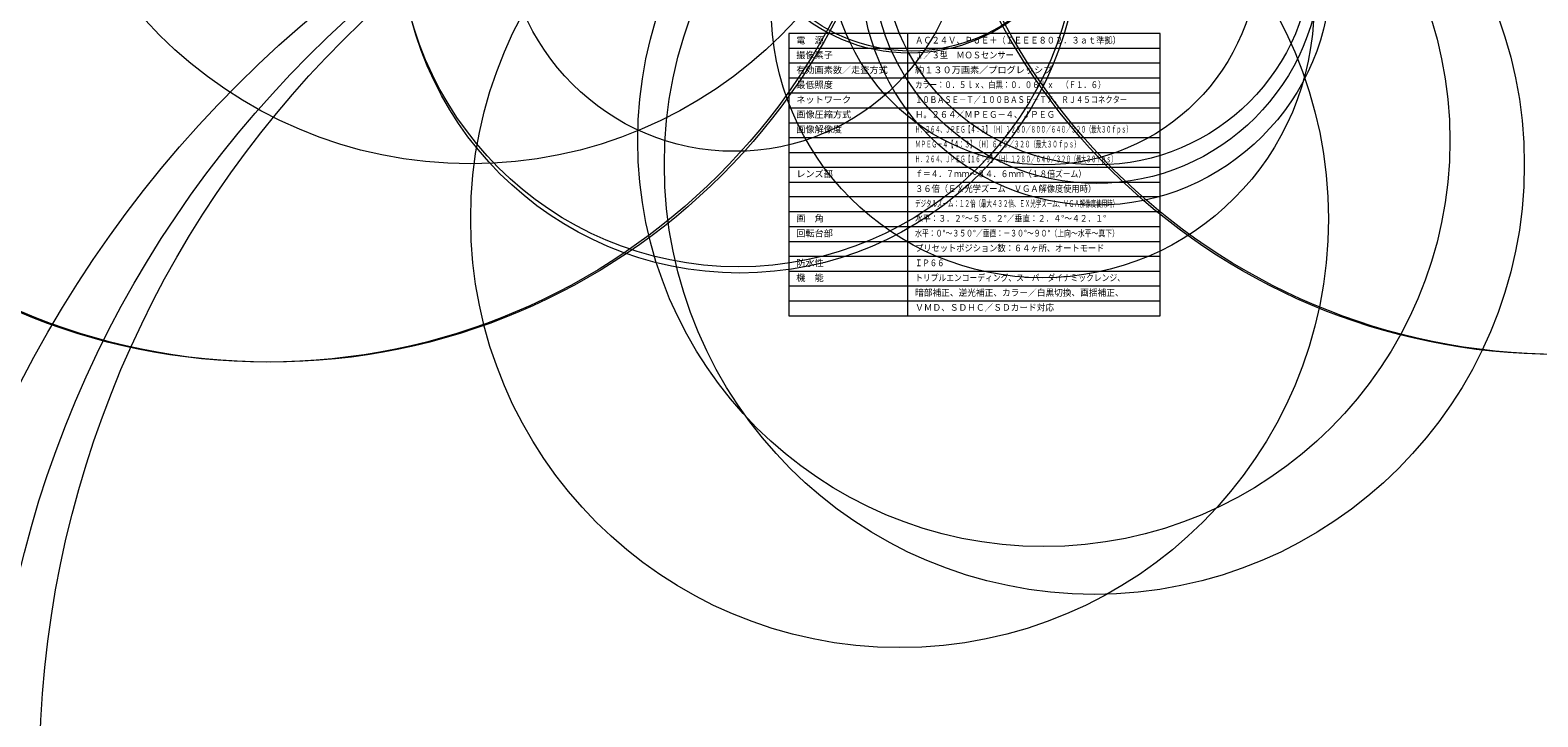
# Model space of a CAD drawing. Units: millimetres, scale not verified. Extents: x -9872 to 10125, y -1333 to 20075.
# Drawn here: x -318 to 189, y -252 to -20 of the extents above; entities that cross this region are included whole.
import ezdxf
from ezdxf.enums import TextEntityAlignment as Align

# ---------------------------------------------------------------- set-up
doc = ezdxf.new("R2010")
doc.units = ezdxf.units.MM
doc.header["$LTSCALE"] = 0.125
doc.layers.add('0-1_WAKU', color=1, linetype='Continuous', lineweight=18)
doc.layers.add('0-4_GAIKEI', color=1, linetype='Continuous', lineweight=18)
doc.layers.add('0-2_MOJI1', color=7, linetype='Continuous')
doc.styles.add('ＭＳ ゴシック', font='')
doc.styles.get('ＭＳ ゴシック').set_extended_font_data('MS Gothic')

msp = doc.modelspace()

# ---------------------------------------------------------------- linework, layer by layer
at = {"layer": '0-1_WAKU', "color": 4}
for p, q in [((-62.78, -21.5), (-62.78, -116.5)), ((62.22, -21.5), (-62.78, -21.5)), ((-22.78, -116.5), (-22.78, -21.5)), ((62.22, -116.5), (62.22, -21.5)), ((-62.78, -116.5), (62.22, -116.5))]:
    msp.add_line(p, q, dxfattribs=at)
at = {"layer": '0-1_WAKU'}
for p, q in [((62.22, -26.5), (-62.78, -26.5)), ((62.22, -31.5), (-62.78, -31.5)), ((62.22, -36.5), (-62.78, -36.5)), ((-62.78, -41.5), (62.22, -41.5)), ((-62.78, -46.5), (62.22, -46.5)), ((-62.78, -51.5), (62.22, -51.5)), ((-62.78, -56.5), (62.22, -56.5)), ((-62.78, -61.5), (62.22, -61.5)), ((-62.78, -66.5), (62.22, -66.5)), ((-62.78, -71.5), (62.22, -71.5)), ((62.22, -76.5), (-62.78, -76.5)), ((62.22, -81.5), (-62.78, -81.5)), ((-62.78, -86.5), (62.22, -86.5)), ((-62.78, -91.5), (62.22, -91.5)), ((-62.78, -96.5), (62.22, -96.5)), ((-62.78, -101.5), (62.22, -101.5)), ((-62.78, -106.5), (62.22, -106.5)), ((-62.78, -111.5), (62.22, -111.5))]:
    msp.add_line(p, q, dxfattribs=at)
at = {"layer": '0-4_GAIKEI'}
for centre, radius in [((-238.5136, 82.8767), 215.0153), ((-237.4406, 82.8579), 215.0153), ((195.6604, 82.8113), 212.3644), ((196.7335, 82.83), 212.3644), ((-170.0081, 82.6029), 147.9619), ((-79.8398, 14.164), 114.2277), ((-79.275, 12.0988), 114.2494), ((-22.1065, 30.6053), 58.6938), ((-21.4846, 30.7042), 58.0807), ((30.4193, -627.0753), 705.8096), ((33.4644, -320.436), 398.5536), ((34.0891, -287.6844), 365.7985), ((34.2642, -270.6707), 349.3842), ((23.0436, -57.5579), 136.7235), ((40.0596, -65.6044), 144.7701), ((22.5823, -12.3792), 91.3511), ((23.1138, 6.6313), 72.3237), ((40.6161, -0.1753), 79.1472), ((40.768, 3.6001), 75.5619), ((41.1138, 6.6313), 72.3237), ((-25.5043, -83.8967), 144.4049)]:
    msp.add_circle(centre, radius, dxfattribs=at)
at = {"layer": '0-4_GAIKEI', "color": 7}
msp.add_circle((-81.0753, 16.0344), 77.1793, dxfattribs=at)

# ---------------------------------------------------------------- texts
at = {"layer": '0-2_MOJI1', "style": 'ＭＳ ゴシック'}
for s, p in [('電\u3000源', (-60.28, -25.5)), ('撮像素子', (-60.28, -30.5)), ('有効画素数／走査方式', (-60.28, -35.5)), ('約１３０万画素／プログレッシブ', (-20.28, -35.5)), ('最低照度', (-60.28, -40.5)), ('ネットワーク', (-60.28, -45.5)), ('画像圧縮方式', (-60.28, -50.5)), ('画像解像度', (-60.28, -55.5)), ('レンズ部', (-60.28, -70.5)), ('画\u3000角', (-60.28, -85.5)), ('回転台部', (-60.28, -90.5)), ('防水性', (-60.28, -100.5)), ('機\u3000能', (-60.28, -105.5))]:
    msp.add_text(s, height=2.199, dxfattribs=at).set_placement(p, align=Align.BOTTOM_LEFT)
for s, width, p in [('ＡＣ２４Ｖ、ＰｏＥ＋（ＩＥＥＥ８０２．３ａｔ準拠）', 0.9, (-20.28, -25.5)), ('１／３型\u3000ＭＯＳセンサー', 0.9, (-20.28, -30.5)), ('カラー：０．５ｌｘ、白黒：０．０６ｌｘ\u3000（Ｆ１．６）', 0.8, (-20.28, -40.5)), ('１０ＢＡＳＥ－Ｔ／１００ＢＡＳＥ－ＴＸ、ＲＪ４５コネクター', 0.8, (-20.28, -45.5)), ('Ｈ。２６４／ＭＰＥＧ－４、ＪＰＥＧ', 0.9, (-20.28, -50.5)), ('Ｈ．２６４、ＪＰＥＧ【４：３】（Ｈ）１２８０／８００／６４０／３２０（最大３０ｆｐｓ）', 0.55, (-20.28, -55.5)), ('ＭＰＥＧ－４【４：３】（Ｈ）６４０／３２０（最大３０ｆｐｓ）', 0.6, (-20.28, -60.5)), ('Ｈ．２６４、ＪＰＥＧ【１６：９】（Ｈ）１２８０／６４０／３２０（最大３０ｆｐｓ）', 0.55, (-20.28, -65.5)), ('ｆ＝４．７ｍｍ～８４．６ｍｍ（１８倍ズーム）', 0.85, (-20.28, -70.5)), ('３６倍（ＥＸ光学ズーム\u3000ＶＧＡ解像度使用時）', 0.9, (-20.28, -75.5)), ('デジタルズーム：１２倍（最大４３２倍、ＥＸ光学ズーム、ＶＧＡ解像度使用時）', 0.6, (-20.28, -80.5)), ('水平：３．２°～５５．２°／垂直：２．４°～４２．１°', 0.85, (-20.28, -85.5)), ('水平：０°～３５０°／垂直：－３０°～９０°（上向～水平～真下）', 0.75, (-20.28, -90.5)), ('プリセットポジション数：６４ヶ所、オートモード', 0.9, (-20.28, -95.5)), ('ＩＰ６６', 0.8, (-20.28, -100.5)), ('トリプルエンコーディング、スーパーダイナミックレンジ、', 0.85, (-20.28, -105.5)), ('暗部補正、逆光補正、カラー／白黒切換、画揺補正、', 0.95, (-20.28, -110.5)), ('ＶＭＤ、ＳＤＨＣ／ＳＤカード対応', 0.95, (-20.28, -115.5))]:
    msp.add_text(s, height=2.199, dxfattribs=dict(at, width=width)).set_placement(p, align=Align.BOTTOM_LEFT)

doc.saveas('drawing.dxf')
